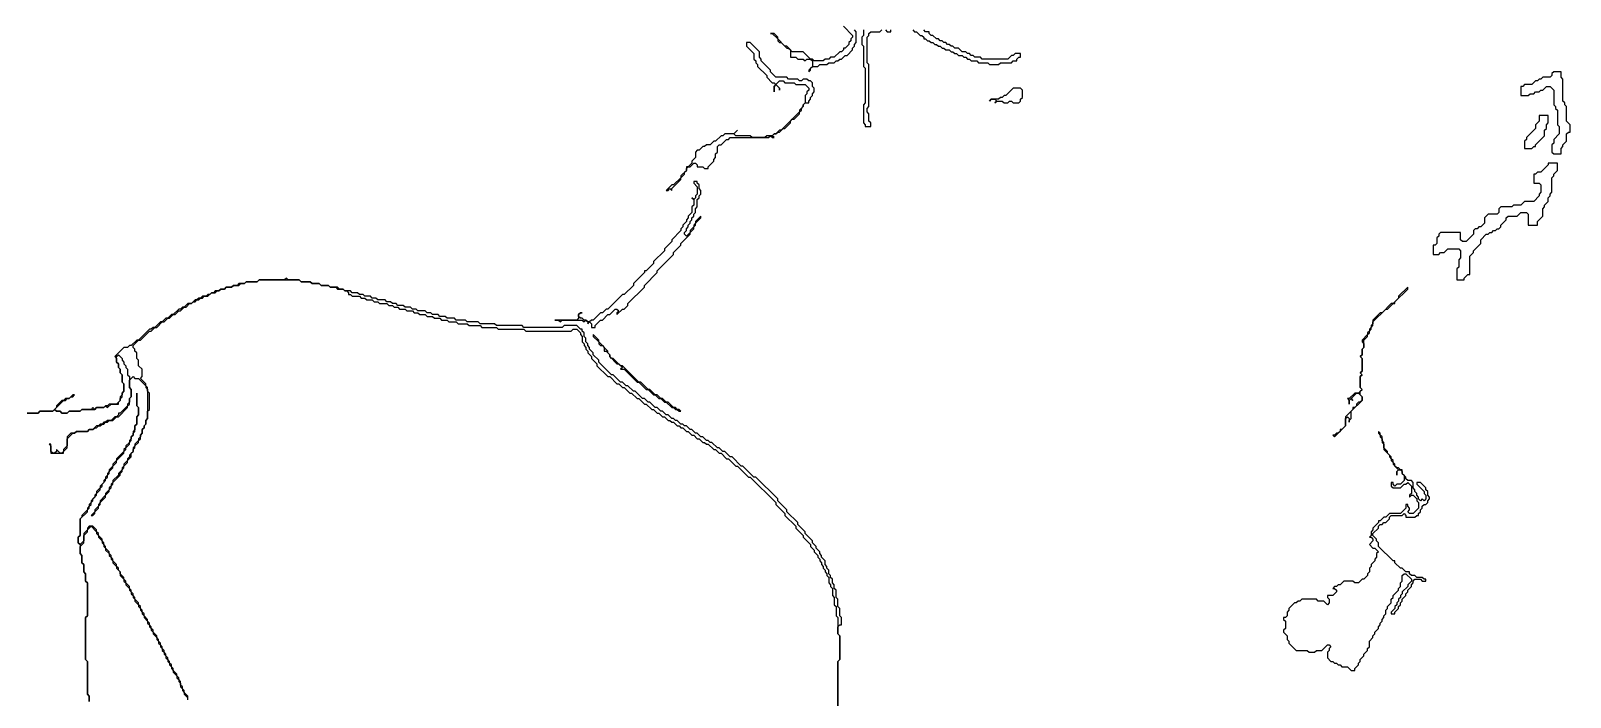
# Model space of a CAD drawing. Header units: metres. Extents: x 0 to 500, y 0 to 703.
# Drawn here: x 200.9 to 306.2, y 479.9 to 525.6 of the extents above; entities that cross this region are included whole.
import ezdxf

# ---------------------------------------------------------------- set-up
doc = ezdxf.new("R2010")
doc.units = ezdxf.units.M

msp = doc.modelspace()

# ---------------------------------------------------------------- linework, layer by layer
for points in [[(256.5, 525.875), (257.125, 525.25), (257.125, 525.125), (257, 525), (257, 524.875), (256.875, 524.75), (256.875, 524.625), (256.625, 524.375), (256.5, 524.375), (256.5, 524.25), (256.375, 524.125), (256.25, 524.125), (255.875, 523.75), (255.625, 523.75), (255.5, 523.625), (255.25, 523.625), (255.125, 523.5), (254.5, 523.5), (254.375, 523.625), (254.25, 523.625), (253.75, 524.125), (253, 524.125), (252.625, 524.5), (252.5, 524.5), (252, 525), (252, 525.125), (251.75, 525.375), (251.5, 525.375), (251.625, 525.375), (252, 525), (252, 524.875), (252.125, 524.75), (252.25, 524.75), (252.625, 524.375), (252.75, 524.375), (252.875, 524.25), (252.875, 523.75), (253.25, 523.75), (253.375, 523.625), (253.75, 523.625), (253.875, 523.5), (254, 523.625), (254.25, 523.625), (254.375, 523.5), (254.375, 523.125), (254.125, 522.875), (254.125, 522.75), (254.25, 522.875), (254.25, 523), (254.375, 523.125), (254.75, 523.125), (254.875, 523.25), (255.375, 523.25), (255.5, 523.375), (255.875, 523.375), (256, 523.5), (256.125, 523.5), (256.25, 523.625), (256.375, 523.625), (256.625, 523.875), (256.75, 523.875), (257.125, 524.25), (257.125, 524.375), (257.25, 524.5), (257.25, 524.625), (257.375, 524.75), (257.375, 525.5), (257.25, 525.625)], [(257.875, 525.625), (257.875, 525.25), (257.75, 525.125), (257.75, 524.625), (257.875, 524.5), (257.875, 523.125), (258, 523), (258, 520.625), (257.875, 520.5), (257.875, 519.25), (258, 519.125), (258, 519), (258.375, 519), (258.375, 519.25), (258.25, 519.375), (258.25, 519.875), (258.125, 520), (258.125, 520.25), (258.25, 520.375), (258.25, 523.25), (258.125, 523.375), (258.125, 525.125), (258.25, 525.25), (258.25, 525.375), (258.375, 525.5), (259, 525.5), (259.125, 525.625)], [(259.375, 525.625), (259.5, 525.5), (259.75, 525.5), (259.75, 525.625)], [(261.25, 525.625), (261.375, 525.5), (261.5, 525.5), (261.75, 525.25), (261.875, 525.25), (262, 525.125), (262, 525), (262.125, 525), (262.25, 524.875), (262.375, 524.875), (262.5, 524.75), (262.625, 524.75), (262.75, 524.625), (262.875, 524.625), (263, 524.5), (263.125, 524.5), (263.25, 524.375), (263.375, 524.375), (263.5, 524.25), (263.75, 524.25), (263.875, 524.125), (264, 524.125), (264.125, 524), (264.25, 524), (264.375, 523.875), (264.625, 523.875), (264.75, 523.75), (264.875, 523.75), (265, 523.625), (265.125, 523.625), (265.25, 523.5), (265.625, 523.5), (265.75, 523.375), (266.375, 523.375), (266.5, 523.25), (267.125, 523.25), (267.25, 523.375), (268, 523.375), (268.125, 523.5), (268.375, 523.5), (268.375, 523.625), (268.5, 523.75), (268.625, 523.75), (268.625, 524), (268.25, 524), (268.125, 523.875), (268, 523.875), (267.75, 523.625), (266, 523.625), (265.875, 523.75), (265.5, 523.75), (265.375, 523.875), (265.25, 523.875), (265.125, 524), (265, 524), (264.875, 524.125), (264.625, 524.125), (264.375, 524.375), (264.125, 524.375), (264, 524.5), (263.875, 524.5), (263.75, 524.625), (263.625, 524.625), (263.5, 524.75), (263.375, 524.75), (263.25, 524.875), (263.125, 524.875), (263, 525), (262.875, 525), (262.625, 525.25), (262.5, 525.25), (262.375, 525.375), (262.375, 525.5), (262.125, 525.5), (262, 525.625)], [(256.125, 477.375), (256.125, 482.375), (256.25, 482.5), (256.25, 484.125), (256.125, 484.25), (256.125, 484.75), (256.25, 484.875), (256.375, 484.875), (256.375, 485.375), (256.25, 485.5), (256.25, 486), (256.125, 486.125), (256.125, 486.625), (256, 486.75), (256, 487.25), (255.875, 487.375), (255.875, 487.625), (255.75, 487.75), (255.75, 488), (255.625, 488.125), (255.625, 488.25), (255.5, 488.375), (255.5, 488.625), (255.375, 488.75), (255.375, 488.875), (255.25, 489), (255.25, 489.25), (255, 489.5), (255, 489.625), (254.875, 489.75), (254.875, 489.875), (254.625, 490.125), (254.625, 490.25), (254.375, 490.5), (254.375, 490.625), (253.875, 491.125), (253.875, 491.25), (253.375, 491.75), (253.375, 491.875), (252.625, 492.625), (252.625, 492.75), (252, 493.375), (252, 493.5), (250.5, 495), (250.375, 495), (249.625, 495.75), (249.5, 495.75), (248.875, 496.375), (248.75, 496.375), (248.375, 496.75), (248.25, 496.75), (248, 497), (247.875, 497), (247.5, 497.375), (247.375, 497.375), (247.25, 497.5), (247.125, 497.5), (246.875, 497.75), (246.75, 497.75), (246.5, 498), (246.375, 498), (246.125, 498.25), (246, 498.25), (245.75, 498.5), (245.625, 498.5), (245.5, 498.625), (245.375, 498.625), (245.125, 498.875), (245, 498.875), (244.875, 499), (244.75, 499), (244.5, 499.25), (244.375, 499.25), (244.125, 499.5), (244, 499.5), (243.75, 499.75), (243.625, 499.75), (243.25, 500.125), (243.125, 500.125), (242.875, 500.375), (242.75, 500.375), (242.25, 500.875), (242.125, 500.875), (241.75, 501.25), (241.625, 501.25), (241.375, 501.5), (241.25, 501.5), (240.75, 502), (240.625, 502), (239.75, 502.875), (239.75, 503), (239.375, 503.375), (239.375, 503.5), (239.125, 503.75), (239.125, 503.875), (239, 504), (239, 504.125), (238.875, 504.25), (238.875, 504.5), (238.75, 504.625), (238.75, 504.875), (238.625, 505), (238.625, 505.125), (238.5, 505.125), (238.25, 505.375), (237.375, 505.375), (237.25, 505.25), (234.625, 505.25), (234.5, 505.375), (232.75, 505.375), (232.625, 505.5), (231.625, 505.5), (231.5, 505.625), (230.75, 505.625), (230.625, 505.75), (230, 505.75), (229.875, 505.875), (229.375, 505.875), (229.25, 506), (228.875, 506), (228.75, 506.125), (228.375, 506.125), (228.25, 506.25), (228, 506.25), (227.875, 506.375), (227.375, 506.375), (227.25, 506.5), (227, 506.5), (226.875, 506.625), (226.5, 506.625), (226.375, 506.75), (226, 506.75), (225.875, 506.875), (225.625, 506.875), (225.5, 507), (225.25, 507), (225.125, 507.125), (224.625, 507.125), (224.5, 507.25), (224.25, 507.25), (224.125, 507.375), (223.75, 507.375), (223.625, 507.5), (223.375, 507.5), (223.25, 507.625), (222.875, 507.625), (222.75, 507.75), (222.375, 507.75), (222.25, 507.875), (222, 507.875), (221.875, 508), (221.375, 508), (221.25, 508.125), (220.75, 508.125), (220.625, 508.25), (220.125, 508.25), (220, 508.375), (219.375, 508.375), (219.25, 508.5), (218.5, 508.5), (218.375, 508.625), (218.25, 508.5), (216.5, 508.5), (216.375, 508.375), (215.625, 508.375), (215.5, 508.25), (215.125, 508.25), (215, 508.125), (214.75, 508.125), (214.625, 508), (214.25, 508), (214.125, 507.875), (213.875, 507.875), (213.75, 507.75), (213.5, 507.75), (213.375, 507.625), (213.25, 507.625), (213.125, 507.5), (213, 507.5), (212.875, 507.375), (212.625, 507.375), (212.5, 507.25), (212.375, 507.25), (212.25, 507.125), (212.125, 507.125), (211.875, 506.875), (211.625, 506.875), (211.375, 506.625), (211.25, 506.625), (211.125, 506.5), (211, 506.5), (210.625, 506.125), (210.5, 506.125), (210.25, 505.875), (210.125, 505.875), (209.875, 505.625), (209.75, 505.625), (209.375, 505.25), (209.25, 505.25), (209.125, 505.125), (209, 505.125), (208.25, 504.375), (208.125, 504.375), (207.75, 504), (207.625, 504), (207.5, 503.875), (207.25, 503.875), (206.625, 503.25), (206.75, 503.125), (206.75, 502.875), (206.875, 502.75), (206.875, 502.5), (207, 502.375), (207, 502.125), (207.125, 502), (207.125, 501.5), (207.25, 501.375), (207.25, 500.875), (207.125, 500.75), (207.125, 500.625), (207, 500.5), (207, 500.25), (206.75, 500), (206.25, 500), (206.125, 499.875), (206, 499.875), (205.875, 499.75), (205.375, 499.75), (205.25, 499.625), (205.125, 499.75), (205, 499.625), (204.375, 499.625), (204.25, 499.5), (203.5, 499.5), (203.375, 499.375), (203, 499.375), (202.875, 499.5), (202.625, 499.5), (202.5, 499.625), (203.125, 500.25), (203.25, 500.25), (203.375, 500.375), (203.5, 500.375), (203.625, 500.5), (203.75, 500.5), (203.875, 500.625), (203.75, 500.625), (203.5, 500.375), (203.25, 500.375), (203.125, 500.25), (203, 500.25), (202.625, 499.875), (202.625, 499.75), (202.375, 499.5), (201.5, 499.5), (201.375, 499.375), (200.625, 499.375)], [(200.625, 499.375), (201.375, 499.375), (201.5, 499.5), (202.375, 499.5), (202.5, 499.625), (202.625, 499.5), (202.875, 499.5), (203, 499.375), (203.375, 499.375), (203.5, 499.5), (204.25, 499.5), (204.375, 499.625), (205.25, 499.625), (205.375, 499.75), (205.875, 499.75), (206, 499.875), (206.125, 499.75), (206.375, 500), (206.875, 500), (206.875, 500.125), (207, 500.25), (207, 500.375), (207.125, 500.5), (207.125, 500.75), (207.25, 500.875), (207.25, 501.375), (207.125, 501.5), (207.125, 502), (207, 502.125), (207, 502.375), (206.875, 502.5), (206.875, 502.75), (206.75, 502.875), (206.75, 503.25), (206.875, 503.375), (207.125, 503.125), (207.125, 503), (207.25, 502.875), (207.25, 502.75), (207.375, 502.625), (207.375, 502.5), (207.5, 502.375), (207.5, 502), (207.625, 501.875), (207.625, 501.125), (207.75, 501), (207.75, 500.5), (207.625, 500.375), (207.625, 500.125), (207.5, 500), (207.5, 499.875), (207, 499.375), (206.875, 499.375), (206.875, 499.25), (206.75, 499.125), (206.625, 499.125), (206.375, 498.875), (206.125, 498.875), (206, 498.75), (205.875, 498.75), (205.75, 498.625), (205.625, 498.625), (205.5, 498.5), (205.375, 498.5), (205.125, 498.25), (204.875, 498.25), (204.75, 498.125), (204, 498.125), (203.875, 498), (203.625, 498), (203.375, 497.75), (203.375, 497.125), (203.125, 496.875), (203.125, 496.75), (203, 496.625), (202.875, 496.625), (202.625, 496.875), (202.625, 496.75), (202.5, 496.625), (202.375, 496.625), (202.25, 496.75), (202.25, 497.25), (202.125, 497.25), (202.25, 497.125), (202.25, 496.625), (203.125, 496.625), (203.125, 496.75), (203.375, 497), (203.375, 497.625), (203.75, 498), (203.875, 498), (204, 498.125), (204.75, 498.125), (204.875, 498.25), (205.125, 498.25), (205.25, 498.375), (205.375, 498.375), (205.5, 498.5), (205.625, 498.5), (205.75, 498.625), (205.875, 498.625), (206, 498.75), (206.125, 498.75), (206.25, 498.875), (206.5, 498.875), (206.75, 499.125), (206.875, 499.125), (207.5, 499.75), (207.5, 499.875), (207.625, 500), (207.625, 500.375), (207.75, 500.5), (207.75, 501), (207.625, 501.125), (207.625, 501.625), (207.875, 501.875), (208, 501.75), (208.25, 501.75), (208.75, 501.25), (208.75, 501.125), (208.875, 501), (208.875, 499), (208.75, 498.875), (208.75, 498.625), (208.625, 498.5), (208.625, 498.375), (208.5, 498.25), (208.5, 498), (208.375, 497.875), (208.375, 497.75), (208.25, 497.625), (208.25, 497.5), (208, 497.25), (208, 497.125), (207.875, 497), (207.875, 496.75), (207.625, 496.5), (207.625, 496.375), (207.5, 496.25), (207.5, 496.125), (207.25, 495.875), (207.25, 495.75), (207.125, 495.625), (207.125, 495.5), (206.875, 495.25), (206.875, 495.125), (206.5, 494.75), (206.5, 494.625), (206.375, 494.5), (206.375, 494.375), (206.25, 494.25), (206.25, 494.125), (206, 493.875), (206, 493.75), (205.625, 493.375), (205.625, 493.25), (205.5, 493.125), (205.5, 493), (205.25, 492.75), (205.25, 492.625), (205, 492.375), (205.125, 492.375), (205.25, 492.5), (205.25, 492.625), (205.5, 492.875), (205.5, 493), (205.625, 493.125), (205.625, 493.25), (206, 493.625), (206, 493.75), (206.25, 494), (206.25, 494.125), (206.375, 494.25), (206.375, 494.375), (206.5, 494.5), (206.5, 494.625), (207, 495.125), (207, 495.25), (207.125, 495.375), (207.125, 495.5), (207.25, 495.625), (207.25, 495.75), (207.5, 496), (207.5, 496.125), (207.75, 496.375), (207.75, 496.625), (207.875, 496.75), (207.875, 496.875), (208, 497), (208, 497.125), (208.25, 497.375), (208.25, 497.5), (208.375, 497.625), (208.375, 497.875), (208.5, 498), (208.5, 498.25), (208.625, 498.375), (208.625, 498.5), (208.75, 498.625), (208.75, 498.875), (208.875, 499), (208.875, 499.5), (209, 499.625), (209, 500.75), (208.875, 500.875), (208.875, 501.125), (208.75, 501.25), (208.75, 501.375), (208.375, 501.75), (208.5, 501.875), (208.5, 502.375), (208.25, 502.625), (208.25, 503), (208.125, 503.125), (208.125, 503.5), (208, 503.625), (208, 503.75), (207.875, 503.875), (207.875, 504), (208.25, 504.375), (208.375, 504.375), (209, 505), (209.125, 505), (209.375, 505.25), (209.5, 505.25), (209.875, 505.625), (210, 505.625), (210.25, 505.875), (210.375, 505.875), (210.625, 506.125), (210.75, 506.125), (211, 506.375), (211.125, 506.375), (211.375, 506.625), (211.5, 506.625), (211.75, 506.875), (211.875, 506.875), (212, 507), (212.125, 507), (212.25, 507.125), (212.375, 507.125), (212.5, 507.25), (212.625, 507.25), (212.75, 507.375), (213, 507.375), (213.25, 507.625), (213.5, 507.625), (213.625, 507.75), (213.75, 507.75), (213.875, 507.875), (214.125, 507.875), (214.25, 508), (214.625, 508), (214.75, 508.125), (215.125, 508.125), (215.25, 508.25), (215.5, 508.25), (215.625, 508.375), (216.375, 508.375), (216.5, 508.5), (219.25, 508.5), (219.375, 508.375), (220, 508.375), (220.125, 508.25), (220.625, 508.25), (220.75, 508.125), (221.25, 508.125), (221.375, 508), (221.75, 508), (221.875, 507.875), (222.25, 507.875), (222.375, 507.75), (222.5, 507.75), (222.625, 507.625), (222.625, 507.5), (222.75, 507.5), (222.875, 507.375), (223.375, 507.375), (223.5, 507.25), (223.75, 507.25), (223.875, 507.125), (224.25, 507.125), (224.375, 507), (224.625, 507), (224.75, 506.875), (225.25, 506.875), (225.375, 506.75), (225.625, 506.75), (225.75, 506.625), (226, 506.625), (226.125, 506.5), (226.5, 506.5), (226.625, 506.375), (227, 506.375), (227.125, 506.25), (227.375, 506.25), (227.5, 506.125), (227.875, 506.125), (228, 506), (228.375, 506), (228.5, 505.875), (228.875, 505.875), (229, 505.75), (229.375, 505.75), (229.5, 505.625), (230, 505.625), (230.125, 505.5), (230.75, 505.5), (230.875, 505.375), (231.625, 505.375), (231.75, 505.25), (232.75, 505.25), (232.875, 505.125), (234.625, 505.125), (234.75, 505), (237.875, 505), (238, 505.125), (238.25, 505.125), (238.5, 504.875), (238.5, 504.75), (238.625, 504.625), (238.625, 504.25), (238.75, 504.125), (238.75, 504), (238.875, 503.875), (238.875, 503.75), (239, 503.625), (239, 503.5), (239.25, 503.25), (239.25, 503.125), (239.625, 502.75), (239.625, 502.625), (240.375, 501.875), (240.5, 501.875), (241, 501.375), (241.125, 501.375), (241.375, 501.125), (241.5, 501.125), (241.875, 500.75), (242, 500.75), (242.375, 500.375), (242.5, 500.375), (242.875, 500), (243, 500), (243.375, 499.625), (243.5, 499.625), (243.75, 499.375), (243.875, 499.375), (244.125, 499.125), (244.25, 499.125), (244.5, 498.875), (244.625, 498.875), (244.75, 498.75), (244.875, 498.75), (245.125, 498.5), (245.25, 498.5), (245.375, 498.375), (245.5, 498.375), (245.75, 498.125), (245.875, 498.125), (246.125, 497.875), (246.25, 497.875), (246.5, 497.625), (246.625, 497.625), (246.875, 497.375), (247, 497.375), (247.125, 497.25), (247.25, 497.25), (247.625, 496.875), (247.75, 496.875), (248, 496.625), (248.125, 496.625), (248.5, 496.25), (248.625, 496.25), (249.125, 495.75), (249.25, 495.75), (250, 495), (250.125, 495), (251.875, 493.25), (251.875, 493.125), (252.5, 492.5), (252.5, 492.375), (253.25, 491.625), (253.25, 491.5), (253.75, 491), (253.75, 490.875), (254.25, 490.375), (254.25, 490.25), (254.5, 490), (254.5, 489.875), (254.75, 489.625), (254.75, 489.5), (254.875, 489.375), (254.875, 489.25), (255, 489.125), (255, 489), (255.125, 488.875), (255.125, 488.75), (255.25, 488.625), (255.25, 488.5), (255.375, 488.375), (255.375, 488.25), (255.5, 488.125), (255.5, 487.75), (255.625, 487.625), (255.625, 487.5), (255.75, 487.375), (255.75, 486.875), (255.875, 486.75), (255.875, 486.25), (256, 486.125), (256, 485.5), (256.125, 485.375), (256.125, 484.25), (256.25, 484.125), (256.25, 482.5), (256.125, 482.375), (256.125, 477.375)], [(211.625, 479.75), (211.625, 480), (211.375, 480.25), (211.375, 480.375), (211.25, 480.5), (211.25, 480.625), (211.125, 480.75), (211.125, 481), (211, 481.125), (211, 481.25), (210.875, 481.375), (210.875, 481.5), (210.625, 481.75), (210.625, 481.875), (210.5, 482), (210.5, 482.125), (210.375, 482.25), (210.375, 482.375), (210.25, 482.5), (210.25, 482.625), (210.125, 482.75), (210.125, 482.875), (210, 483), (210, 483.125), (209.875, 483.25), (209.875, 483.375), (209.75, 483.5), (209.75, 483.625), (209.625, 483.75), (209.625, 483.875), (209.5, 484), (209.5, 484.125), (209.25, 484.375), (209.25, 484.5), (209.125, 484.625), (209.125, 484.75), (209, 484.875), (209, 485), (208.875, 485.125), (208.875, 485.25), (208.625, 485.5), (208.625, 485.625), (208.5, 485.75), (208.5, 485.875), (208.375, 486), (208.375, 486.125), (208.25, 486.25), (208.25, 486.375), (208, 486.625), (208, 486.75), (207.875, 486.875), (207.875, 487), (207.75, 487.125), (207.75, 487.25), (207.625, 487.375), (207.625, 487.5), (207.375, 487.75), (207.375, 487.875), (207.25, 488), (207.25, 488.125), (207, 488.375), (207, 488.5), (206.875, 488.625), (206.875, 488.75), (206.75, 488.875), (206.75, 489), (206.5, 489.25), (206.5, 489.375), (206.375, 489.5), (206.375, 489.625), (206.25, 489.75), (206.25, 489.875), (206, 490.125), (206, 490.25), (205.875, 490.375), (205.875, 490.5), (205.75, 490.625), (205.75, 490.75), (205.5, 491), (205.5, 491.125), (205.375, 491.25), (205.375, 491.375), (205.125, 491.625), (204.875, 491.625), (204.75, 491.5), (204.75, 491.375), (204.5, 491.125), (204.5, 490.625), (204.25, 490.375), (204.125, 490.5), (204.125, 490.875), (204.25, 491), (204.25, 492.125), (204.75, 492.625), (204.75, 492.75), (204.875, 492.875), (204.875, 493), (205, 493.125), (205, 493.25), (205.125, 493.375), (205.125, 493.5), (205.375, 493.75), (205.375, 493.875), (205.625, 494.125), (205.625, 494.25), (205.75, 494.375), (205.75, 494.5), (206, 494.75), (206, 494.875), (206.125, 495), (206.125, 495.125), (206.25, 495.25), (206.25, 495.375), (206.5, 495.625), (206.5, 495.75), (206.75, 496), (206.75, 496.125), (207.25, 496.625), (207.25, 496.75), (207.375, 496.875), (207.375, 497), (207.625, 497.25), (207.625, 497.375), (207.75, 497.5), (207.75, 497.75), (207.875, 497.875), (207.875, 498), (208, 498.125), (208, 498.5), (208.125, 498.625), (208.125, 499.125), (208.25, 499.25), (208.25, 499.75), (208.125, 499.875), (208.125, 500.75), (208.125, 499.875), (208.25, 499.75), (208.25, 499.25), (208.125, 499.125), (208.125, 498.625), (208, 498.5), (208, 498.25), (207.875, 498.125), (207.875, 497.875), (207.75, 497.75), (207.75, 497.625), (207.625, 497.5), (207.625, 497.375), (207.375, 497.125), (207.375, 497), (207.25, 496.875), (207.25, 496.75), (206.75, 496.25), (206.75, 496.125), (206.5, 495.875), (206.5, 495.75), (206.25, 495.5), (206.25, 495.375), (206.125, 495.25), (206.125, 495.125), (206, 495), (206, 494.875), (205.875, 494.75), (205.875, 494.625), (205.625, 494.375), (205.625, 494.25), (205.375, 494), (205.375, 493.875), (205.25, 493.75), (205.25, 493.625), (205, 493.375), (205, 493.25), (204.875, 493.125), (204.875, 493), (204.75, 492.875), (204.75, 492.75), (204.375, 492.375), (204.375, 492.25), (204.25, 492.125), (204.25, 491), (204.125, 490.875), (204.125, 490.5), (204.25, 490.375), (204.25, 489.75), (204.375, 489.625), (204.375, 489.125), (204.5, 489), (204.5, 488.5), (204.625, 488.375), (204.625, 487.875), (204.75, 487.75), (204.75, 485.5), (204.625, 485.375), (204.625, 482.5), (204.75, 482.375), (204.75, 480.125), (204.875, 480), (204.875, 479.625)], [(204.875, 479.625), (204.875, 480), (204.75, 480.125), (204.75, 482.375), (204.625, 482.5), (204.625, 485.375), (204.75, 485.5), (204.75, 487.75), (204.625, 487.875), (204.625, 488.375), (204.5, 488.5), (204.5, 489), (204.375, 489.125), (204.375, 489.625), (204.25, 489.75), (204.25, 490.25), (204.5, 490.5), (204.5, 491), (204.75, 491.25), (204.75, 491.375), (205, 491.625), (205.375, 491.25), (205.375, 491.125), (205.5, 491), (205.5, 490.875), (205.75, 490.625), (205.75, 490.5), (205.875, 490.375), (205.875, 490.25), (206, 490.125), (206, 490), (206.25, 489.75), (206.25, 489.625), (206.375, 489.5), (206.375, 489.375), (206.5, 489.25), (206.5, 489.125), (206.75, 488.875), (206.75, 488.75), (207, 488.5), (207, 488.25), (207.25, 488), (207.25, 487.875), (207.375, 487.75), (207.375, 487.625), (207.625, 487.375), (207.625, 487.25), (207.75, 487.125), (207.75, 487), (207.875, 486.875), (207.875, 486.75), (208, 486.625), (208, 486.5), (208.25, 486.25), (208.25, 486.125), (208.375, 486), (208.375, 485.875), (208.5, 485.75), (208.5, 485.625), (208.625, 485.5), (208.625, 485.375), (208.875, 485.125), (208.875, 485), (209, 484.875), (209, 484.75), (209.125, 484.625), (209.125, 484.5), (209.25, 484.375), (209.25, 484.25), (209.5, 484), (209.5, 483.875), (209.625, 483.75), (209.625, 483.625), (209.75, 483.5), (209.75, 483.375), (209.875, 483.25), (209.875, 483.125), (210, 483), (210, 482.875), (210.125, 482.75), (210.125, 482.625), (210.25, 482.5), (210.25, 482.375), (210.375, 482.25), (210.375, 482.125), (210.5, 482), (210.5, 481.875), (210.625, 481.75), (210.625, 481.625), (210.875, 481.375), (210.875, 481.25), (211, 481.125), (211, 481), (211.125, 480.875), (211.125, 480.625), (211.25, 480.5), (211.25, 480.375), (211.375, 480.25), (211.375, 480.125), (211.625, 479.875)]]:
    msp.add_lwpolyline(points)
for points in [[(249.875, 524.75), (249.875, 524.5), (250.375, 524), (250.375, 523.625), (250.5, 523.5), (250.5, 523.375), (250.625, 523.25), (250.625, 523.125), (251.25, 522.5), (251.25, 522.375), (251.625, 522), (251.75, 522), (251.875, 521.875), (251.75, 521.75), (251.75, 521.375), (251.75, 521.75), (251.875, 521.875), (252.125, 521.625), (252.125, 521.5), (252.125, 521.625), (251.875, 521.875), (252.125, 522.125), (252.375, 522.125), (252.5, 522), (253.125, 522), (253.25, 521.875), (253.875, 521.875), (254.125, 521.625), (254.125, 521.5), (254, 521.375), (254, 521.25), (253.875, 521.125), (253.875, 520.625), (253.75, 520.5), (253.75, 520.375), (253.5, 520.125), (253.5, 520), (252.25, 518.75), (252.125, 518.75), (251.875, 518.5), (251.75, 518.5), (251.625, 518.375), (251.25, 518.375), (251.125, 518.25), (250.25, 518.25), (250.125, 518.375), (249.125, 518.375), (249, 518.5), (249.25, 518.75), (249, 518.5), (248.375, 518.5), (248.25, 518.375), (248.125, 518.375), (247.75, 518), (247.625, 518), (247.375, 517.75), (247.125, 517.75), (247, 517.625), (246.875, 517.625), (246.625, 517.375), (246.5, 517.375), (246.375, 517.25), (246.375, 516.875), (246.125, 516.625), (246.125, 516.5), (245.875, 516.25), (245.75, 516.25), (245.75, 516), (245.375, 515.625), (245.375, 515.5), (244.875, 515), (244.75, 515), (244.375, 514.625), (244.5, 514.625), (244.625, 514.75), (244.75, 514.625), (244.75, 514.75), (245.375, 515.375), (245.375, 515.5), (245.625, 515.75), (245.625, 515.875), (245.75, 516), (245.75, 516.125), (245.875, 516.25), (246, 516.25), (246.25, 516.5), (246.375, 516.5), (246.5, 516.375), (246.5, 516.25), (246.875, 516.25), (247, 516.125), (247.25, 516.125), (247.25, 516.25), (247.625, 516.625), (247.625, 516.75), (247.75, 516.875), (247.75, 517.125), (247.875, 517.25), (247.875, 517.625), (248, 517.75), (248.125, 517.75), (248.5, 518.125), (248.625, 518.125), (248.75, 518.25), (251.375, 518.25), (251.5, 518.375), (251.625, 518.25), (251.75, 518.25), (251.625, 518.375), (251.75, 518.5), (251.875, 518.5), (252, 518.625), (252.125, 518.625), (252.375, 518.875), (252.5, 518.875), (252.875, 519.25), (252.875, 519.375), (253, 519.5), (253.125, 519.5), (253.5, 519.875), (253.5, 520), (253.625, 520.125), (253.625, 520.25), (253.75, 520.375), (253.75, 520.5), (253.875, 520.625), (254.125, 520.625), (254.125, 520.75), (254.25, 520.875), (254.25, 521), (254.375, 521.125), (254.375, 521.25), (254.5, 521.375), (254.5, 521.625), (254.375, 521.75), (254.375, 522), (254.25, 522.125), (254.125, 522.125), (254, 522.25), (253.75, 522.25), (253.625, 522.125), (253.5, 522.125), (253.375, 522.25), (252.75, 522.25), (252.625, 522.375), (251.875, 522.375), (251.5, 522.75), (251.5, 522.875), (250.875, 523.5), (250.875, 523.625), (250.75, 523.75), (250.75, 524.125), (250.125, 524.75)], [(305.125, 522.75), (305, 522.625), (305, 522.5), (304.875, 522.375), (304.375, 522.375), (304.25, 522.25), (304.125, 522.25), (304, 522.125), (303.875, 522.125), (303.625, 521.875), (303.125, 521.875), (303, 521.75), (302.875, 521.75), (302.875, 521.125), (303.375, 521.125), (303.5, 521.25), (303.75, 521.25), (303.875, 521.375), (304.125, 521.375), (304.25, 521.5), (304.375, 521.5), (304.625, 521.75), (304.875, 521.75), (305.125, 521.5), (305.125, 520.5), (305.25, 520.375), (305.25, 520.25), (305.375, 520.125), (305.375, 519.125), (305.5, 519), (305.5, 518.5), (305.125, 518.125), (305.125, 517.875), (305, 517.75), (305, 517.25), (305.125, 517.125), (305.625, 517.125), (305.625, 517.5), (305.75, 517.625), (305.75, 517.75), (306, 518), (306, 518.5), (306.125, 518.625), (306.25, 518.625), (306.25, 519.125), (306, 519.375), (306, 520.375), (305.875, 520.5), (305.875, 520.625), (305.75, 520.75), (305.75, 522.25), (305.625, 522.375), (305.625, 522.75)], [(268.125, 521.625), (267.625, 521.125), (267.5, 521.125), (267.375, 521), (267.25, 521), (267.125, 520.875), (266.625, 520.875), (266.5, 520.75), (266.625, 520.875), (266.875, 520.875), (267, 520.75), (266.875, 520.625), (267, 520.75), (267.375, 520.75), (267.5, 520.625), (267.75, 520.625), (267.875, 520.75), (268, 520.75), (268.125, 520.625), (268.5, 520.625), (268.625, 520.75), (268.625, 520.875), (268.75, 521), (268.75, 521.5), (268.625, 521.625)], [(304.125, 519.75), (304.125, 519.375), (303.875, 519.125), (303.875, 518.875), (303.25, 518.25), (303.25, 518.125), (303.125, 518), (303.125, 517.5), (303.625, 517.5), (303.75, 517.625), (303.875, 517.625), (303.875, 517.75), (304.5, 518.375), (304.5, 518.75), (304.625, 518.875), (304.625, 519.125), (304.75, 519.25), (304.75, 519.75)], [(304.75, 516.5), (304.75, 516.375), (304.25, 515.875), (304, 515.875), (303.875, 515.75), (303.75, 515.75), (303.75, 515.125), (304.125, 515.125), (304.25, 515), (304.25, 514.5), (304.125, 514.375), (304.125, 514.25), (303.75, 513.875), (303.125, 513.875), (302.875, 513.625), (302.375, 513.625), (302.25, 513.5), (301.5, 513.5), (301.375, 513.375), (301.375, 513.125), (301.25, 513), (300.625, 513), (300.375, 512.75), (300.375, 512.375), (300.125, 512.125), (300, 512.125), (299.875, 512), (299.75, 512), (299.625, 511.875), (299.625, 511.625), (299.125, 511.125), (298.875, 511.125), (298.75, 511.25), (298.75, 511.75), (297.375, 511.75), (297.25, 511.625), (297.25, 511.5), (297.125, 511.375), (297.125, 511), (297, 510.875), (296.875, 510.875), (296.875, 510.25), (297.25, 510.25), (297.375, 510.375), (297.625, 510.375), (297.875, 510.625), (298.625, 510.625), (298.75, 510.5), (298.75, 510), (298.625, 509.875), (298.625, 509.375), (298.5, 509.25), (298.5, 508.5), (299, 508.5), (299, 508.625), (299.25, 508.875), (299.375, 508.875), (299.375, 510.125), (299.625, 510.375), (299.625, 510.5), (300.125, 511), (300.125, 511.25), (300.5, 511.625), (300.625, 511.625), (300.75, 511.75), (300.875, 511.75), (301, 511.875), (301.125, 511.875), (301.25, 512), (301.375, 512), (301.5, 512.125), (301.5, 512.25), (301.875, 512.625), (301.875, 512.75), (302, 512.875), (302.625, 512.875), (302.875, 513.125), (303.25, 513.125), (303.375, 513), (303.375, 512.25), (304, 512.25), (304, 512.5), (304.375, 512.875), (304.375, 513.375), (304.5, 513.5), (304.5, 513.625), (304.75, 513.875), (304.75, 514.125), (304.875, 514.25), (304.875, 514.375), (305, 514.5), (305, 515.5), (305.125, 515.625), (305.125, 515.75), (305.375, 516), (305.375, 516.5)], [(246.25, 515.25), (246.25, 515.125), (246.5, 514.875), (246.5, 514.375), (246.375, 514.25), (246.375, 514.125), (246.25, 514), (246.125, 514.125), (246.25, 514), (246.25, 513.625), (246.125, 513.5), (246.125, 513.125), (245.875, 512.875), (245.875, 512.75), (245.75, 512.625), (245.75, 512.5), (245.5, 512.25), (245.5, 512.125), (245.375, 512), (245.375, 511.875), (244.75, 511.25), (244.75, 511.125), (244.25, 510.625), (244.25, 510.5), (243.5, 509.75), (243.5, 509.625), (243, 509.125), (242.875, 509.125), (242.875, 509), (242.125, 508.25), (242.125, 508.125), (241.5, 507.5), (241.375, 507.5), (240.375, 506.5), (240.25, 506.5), (240, 506.25), (239.875, 506.25), (239.375, 505.75), (239.25, 505.75), (239.125, 505.625), (239, 505.625), (238.875, 505.75), (238.75, 505.75), (238.625, 505.875), (238.5, 505.875), (238.375, 506), (238.375, 506.125), (238.5, 506.25), (238.625, 506.25), (238.5, 506.25), (238.375, 506.125), (238.375, 505.875), (238.25, 505.75), (236.75, 505.75), (237, 505.75), (237.125, 505.625), (237.25, 505.75), (238.625, 505.75), (238.75, 505.625), (238.875, 505.75), (239, 505.625), (239, 505.5), (239.125, 505.625), (239.25, 505.5), (239.25, 505.25), (239.5, 505.25), (239.5, 505.375), (239.875, 505.75), (240, 505.75), (240.375, 506.125), (240.5, 506.125), (240.875, 506.5), (241, 506.5), (241.125, 506.375), (241, 506.25), (241, 506.125), (241.375, 506.5), (241.5, 506.5), (241.75, 506.75), (241.75, 506.875), (242.875, 508), (242.875, 508.125), (243.75, 509), (243.75, 509.125), (244.875, 510.25), (244.875, 510.375), (245.375, 510.875), (245.375, 511), (246, 511.625), (246, 511.75), (246.25, 512), (246.25, 512.125), (246.375, 512.25), (246.375, 512.375), (246.75, 512.75), (246.75, 512.875), (246.375, 512.5), (246.375, 512.375), (246.25, 512.25), (246.25, 512.125), (246, 511.875), (246, 511.75), (245.75, 511.5), (245.625, 511.625), (245.625, 511.75), (245.75, 511.875), (245.75, 512), (245.875, 512.125), (245.875, 512.25), (246, 512.375), (246, 512.5), (246.125, 512.625), (246.125, 512.75), (246.25, 512.875), (246.25, 513), (246.375, 513.125), (246.375, 513.375), (246.5, 513.5), (246.5, 514), (246.625, 514.125), (246.625, 514.25), (246.75, 514.375), (246.75, 514.625), (246.625, 514.75), (246.625, 515), (246.5, 515.125), (246.5, 515.25)], [(295.125, 508), (294.5, 507.375), (294.5, 507.25), (294.125, 506.875), (294, 506.875), (293.375, 506.25), (293.25, 506.25), (292.75, 505.75), (292.75, 505.5), (292.625, 505.375), (292.625, 505.25), (292.5, 505.125), (292.5, 505), (292.375, 504.875), (292.375, 504.75), (292, 504.375), (292, 504.25), (292.125, 504.125), (292.125, 503.875), (292, 503.75), (292, 503.375), (291.875, 503.25), (292, 503.125), (292, 502.25), (291.875, 502.125), (292, 502), (291.875, 501.875), (291.875, 501.125), (292, 501), (291.75, 500.75), (291.5, 500.75), (291.125, 500.375), (291, 500.375), (291.125, 500.25), (291.125, 500), (291.125, 500.25), (291.25, 500.375), (291.375, 500.25), (291.25, 500.375), (291.625, 500.75), (291.75, 500.75), (292, 500.5), (292, 500.25), (291.875, 500.125), (291.75, 500.125), (291.625, 500), (291.625, 499.875), (291.5, 499.75), (291.375, 499.75), (291.375, 499.625), (290.875, 499.125), (290.875, 498.5), (290.625, 498.25), (290.5, 498.25), (290.5, 498.125), (290.375, 498), (290.25, 498), (290.125, 497.875), (290, 497.875), (290.125, 497.75), (290.875, 498.5), (290.875, 499), (291, 499.125), (291.125, 499), (291.125, 498.75), (291.125, 498.875), (291.25, 499), (291.25, 499.5), (292, 500.25), (292, 500.5), (291.875, 500.625), (291.875, 500.875), (292, 501), (291.875, 501.125), (291.875, 501.875), (292, 502), (291.875, 502.125), (292, 502.25), (292, 503.125), (291.875, 503.25), (292, 503.375), (292, 503.75), (292.125, 503.875), (292.125, 504.375), (292.375, 504.625), (292.375, 504.75), (292.5, 504.875), (292.5, 505), (292.625, 505.125), (292.625, 505.25), (292.75, 505.375), (292.75, 505.625), (293.625, 506.5), (293.75, 506.5), (294.125, 506.875), (294.25, 506.875), (294.25, 507), (295.125, 507.875)], [(239.375, 504.75), (239.375, 504.625), (239.75, 504.25), (239.75, 504.125), (239.875, 504), (240, 504), (240.125, 503.875), (240.125, 503.625), (240.25, 503.625), (240.5, 503.375), (240.5, 503.25), (241, 502.75), (241.125, 502.75), (241.375, 502.5), (241.25, 502.375), (241.5, 502.375), (242.375, 501.5), (242.5, 501.5), (243, 501), (243.125, 501), (243.5, 500.625), (243.625, 500.625), (243.875, 500.375), (244, 500.375), (244.25, 500.125), (244.375, 500.125), (244.75, 499.75), (244.875, 499.75), (245, 499.625), (245.125, 499.625), (245.25, 499.5), (245.375, 499.5), (245.25, 499.625), (245.125, 499.625), (245, 499.75), (244.875, 499.75), (244.5, 500.125), (244.375, 500.125), (244.125, 500.375), (244, 500.375), (243.75, 500.625), (243.625, 500.625), (243.25, 501), (243.125, 501), (242.625, 501.5), (242.5, 501.5), (241.375, 502.625), (241.25, 502.625), (240.75, 503.125), (240.625, 503.125), (240.5, 503.25), (240.5, 503.375), (240.375, 503.5), (240.375, 503.625), (239.75, 504.25), (239.75, 504.375)], [(293.125, 498.125), (293.125, 498), (293.25, 497.875), (293.25, 497.75), (293.375, 497.625), (293.375, 497.375), (293.5, 497.25), (293.5, 496.875), (293.875, 496.5), (293.875, 496.375), (294, 496.25), (294, 496.125), (294.125, 496), (294.125, 495.875), (294.5, 495.5), (294.375, 495.375), (294.375, 495.125), (294.375, 495.375), (294.5, 495.5), (294.625, 495.5), (294.75, 495.375), (294.75, 495.25), (294.875, 495.125), (294.875, 494.75), (294.625, 494.5), (294.375, 494.5), (294.25, 494.375), (294.125, 494.5), (294.125, 494.625), (294, 494.625), (294, 494.375), (294.125, 494.25), (294.625, 494.25), (294.875, 494.5), (295, 494.5), (295.125, 494.625), (295.375, 494.375), (295.375, 493.875), (295.25, 493.75), (295.25, 493.625), (295.375, 493.75), (295.5, 493.75), (295.75, 493.5), (295.75, 493.375), (295.875, 493.25), (295.875, 492.875), (295.5, 492.5), (295.25, 492.5), (295.125, 492.625), (295.25, 492.75), (295.25, 492.875), (295.125, 493), (295.125, 493.125), (295, 493.125), (295, 492.875), (294.625, 492.5), (293.875, 492.5), (293.625, 492.25), (293.5, 492.25), (293.25, 492), (293.125, 492), (293.125, 491.875), (292.75, 491.5), (292.75, 491.375), (292.625, 491.25), (292.625, 491), (292.5, 490.875), (292.625, 490.875), (292.75, 490.75), (292.75, 490.625), (292.5, 490.375), (292.75, 490.125), (292.875, 490.125), (293.125, 489.875), (293, 489.75), (293, 489.5), (292.875, 489.375), (292.875, 489.25), (292.625, 489), (292.625, 488.875), (292.5, 488.75), (292.5, 488.5), (292.375, 488.375), (292.375, 488.25), (292.125, 488), (292, 488), (291.75, 487.75), (291.5, 487.75), (291.375, 487.875), (290.75, 487.875), (290.5, 487.625), (290.375, 487.625), (290.25, 487.5), (290.125, 487.5), (290, 487.375), (290.125, 487.375), (290.25, 487.25), (290.25, 487.125), (290, 486.875), (289.625, 486.875), (289.625, 486.75), (289.75, 486.625), (289.75, 486.375), (289.625, 486.25), (289.375, 486.5), (289, 486.5), (288.875, 486.625), (287.875, 486.625), (287.75, 486.5), (287.625, 486.5), (287.5, 486.375), (287.375, 486.375), (287, 486), (287, 485.875), (286.875, 485.75), (286.875, 485.5), (286.75, 485.375), (286.625, 485.375), (286.625, 485.25), (286.75, 485.125), (286.75, 484.625), (286.625, 484.5), (286.625, 484.375), (286.875, 484.125), (286.875, 483.875), (287, 483.75), (287, 483.625), (287.5, 483.125), (288.25, 483.125), (288.375, 483), (288.75, 483), (288.875, 483.125), (289.25, 483.125), (289.625, 483.5), (289.75, 483.5), (289.875, 483.375), (289.75, 483.25), (289.75, 483.125), (289.625, 483), (289.625, 482.625), (289.875, 482.375), (290, 482.375), (290.125, 482.25), (290.25, 482.25), (290.375, 482.125), (290.5, 482.125), (290.625, 482), (291, 482), (291.25, 481.75), (291.5, 481.75), (291.5, 481.875), (291.75, 482.125), (291.75, 482.25), (291.875, 482.375), (291.875, 482.5), (292.125, 482.75), (292.125, 482.875), (292.375, 483.125), (292.375, 483.25), (292.5, 483.375), (292.5, 483.75), (292.75, 484), (292.75, 484.125), (292.875, 484.25), (292.875, 484.375), (293.125, 484.625), (293.125, 484.75), (293.25, 484.875), (293.25, 485), (293.375, 485.125), (293.375, 485.25), (293.5, 485.375), (293.5, 485.5), (293.625, 485.625), (293.625, 485.875), (293.75, 486), (293.75, 486.125), (294, 486.375), (294, 486.625), (294.125, 486.75), (294.125, 486.875), (294.5, 487.25), (294.5, 487.375), (294.625, 487.5), (294.625, 487.75), (294.75, 487.875), (294.75, 488.25), (294.875, 488.375), (295, 488.375), (295.375, 488), (295.375, 487.875), (295.125, 487.625), (295.125, 487.5), (294.75, 487.125), (294.75, 487), (294.625, 486.875), (294.625, 486.75), (294.5, 486.625), (294.5, 486.5), (294.375, 486.375), (294.375, 486.25), (294.25, 486.125), (294.25, 486), (294, 485.75), (294, 485.625), (294.25, 485.625), (294.25, 485.75), (294.5, 486), (294.5, 486.125), (294.625, 486.25), (294.625, 486.375), (294.75, 486.5), (294.75, 486.625), (295, 486.875), (295, 487), (295.125, 487.125), (295.125, 487.25), (295.375, 487.5), (295.375, 487.625), (295.5, 487.75), (295.5, 487.875), (295.625, 488), (296, 488), (296.125, 487.875), (296.375, 487.875), (296.375, 488), (296.25, 488), (296.125, 488.125), (295.75, 488.125), (295.625, 488.25), (295.375, 488.25), (295.25, 488.375), (295.25, 488.5), (295, 488.5), (294.75, 488.75), (294.625, 488.75), (294.25, 489.125), (294.25, 489.25), (294.125, 489.25), (293.125, 490.25), (293.125, 490.5), (293, 490.625), (293, 490.75), (292.75, 491), (292.75, 491.125), (293.125, 491.5), (293.125, 491.625), (293.25, 491.75), (293.375, 491.75), (293.5, 491.875), (293.625, 491.875), (293.875, 492.125), (293.875, 492.25), (294, 492.375), (294.75, 492.375), (294.875, 492.5), (295, 492.375), (295, 492.25), (295.625, 492.25), (295.75, 492.375), (295.875, 492.375), (295.875, 492.5), (296, 492.625), (296, 492.75), (296.125, 492.875), (296.125, 493), (296.25, 493.125), (296.375, 493.125), (296.5, 493.25), (296.5, 493.375), (296.625, 493.5), (296.625, 493.625), (296.5, 493.75), (296.5, 494), (296.375, 494.125), (296.375, 494.25), (296, 494.625), (295.75, 494.625), (295.75, 494.5), (296.25, 494), (296.25, 493.875), (296.375, 493.75), (296.375, 493.5), (296.25, 493.375), (296.125, 493.5), (296, 493.375), (295.875, 493.5), (295.875, 493.625), (295.75, 493.75), (295.75, 493.875), (295.625, 494), (295.625, 494.125), (295.5, 494.25), (295.5, 494.625), (295.375, 494.75), (295.125, 494.75), (295, 494.875), (295, 495), (294.75, 495.25), (294.75, 495.5), (294.625, 495.5), (294.5, 495.625), (294.375, 495.625), (294.25, 495.75), (294.25, 495.875), (294.125, 496), (294.125, 496.125), (294, 496.25), (294, 496.375), (293.75, 496.625), (293.75, 496.75), (293.5, 497), (293.5, 497.375), (293.375, 497.5), (293.375, 497.75), (293.25, 497.875), (293.25, 498)]]:
    msp.add_lwpolyline(points, close=True)

doc.saveas('drawing.dxf')
